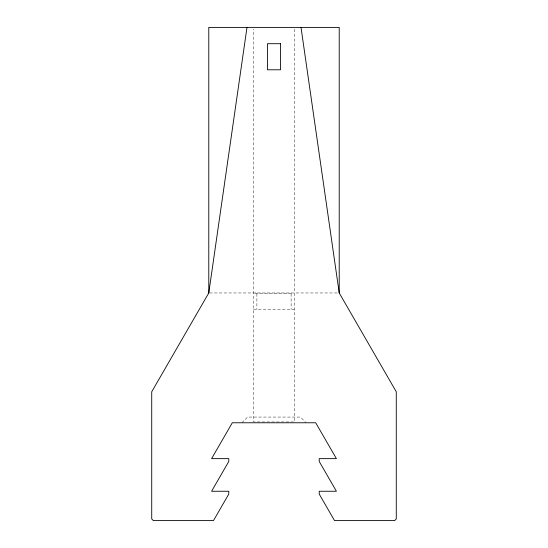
<?xml version="1.0" encoding="UTF-8"?>
<svg xmlns="http://www.w3.org/2000/svg" width="548" height="548" viewBox="0 0 548 548"><rect width="100%" height="100%" fill="white"/><g stroke="black" fill="none" stroke-linecap="round" stroke-linejoin="round"><path stroke-width="0.41" stroke-dasharray="2.74 2.06" d="M241.88 422.775L247.586 417.069L300.414 417.069L306.12 422.775M255.252 292.961L256.882 293.776L291.118 293.776L292.748 292.961M209.637 292.961L338.363 292.961M253.621 309.264L294.379 309.264M294.379 29.106L294.379 421.96L253.621 421.96L253.621 29.106M291.118 293.776L291.118 309.264M256.882 293.776L256.882 309.264"/><path stroke-width="0.82" d="M301.016 27.4L339.219 292.961L396.279 391.799L396.279 518.97L394.649 520.6L334.527 520.6L319.217 494.077L319.217 491.255L336.41 491.255L319.217 461.471L319.217 458.642L336.41 458.642L315.703 422.775L232.297 422.775L211.59 458.642L228.783 458.642L228.783 461.471L211.59 491.255L228.783 491.255L228.783 494.077L213.473 520.6L153.351 520.6L151.721 518.97L151.721 391.799L208.781 292.961L246.984 27.4M339.219 292.961L339.219 27.4L208.781 27.4L208.781 292.961M280.521 43.703L267.479 43.703L267.479 69.788L280.521 69.788L280.521 43.703"/></g></svg>
